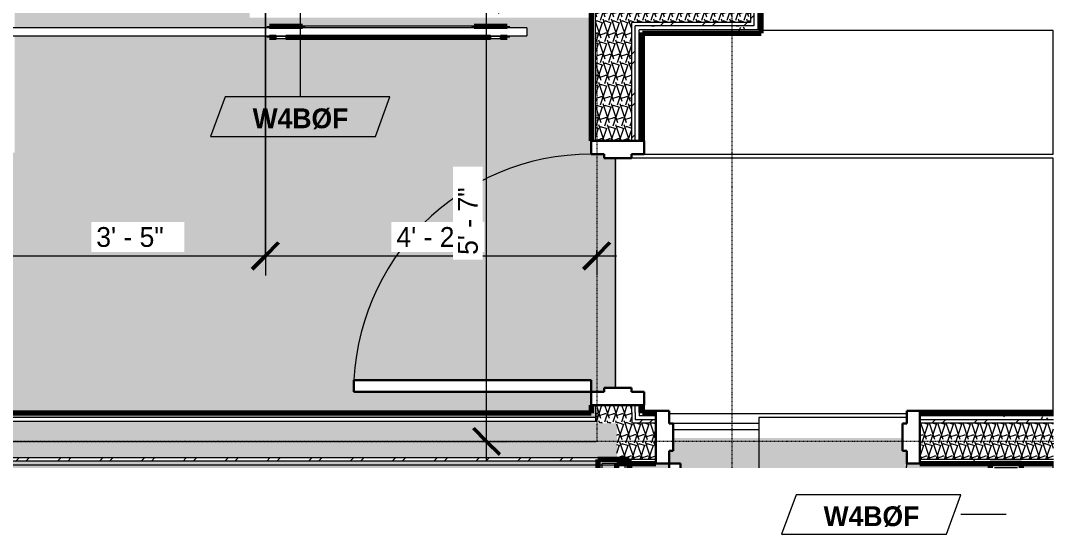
# Model space of a CAD drawing. Header units: inches. Extents: x -2718 to -922, y 119 to 10852.
# Drawn here: x -2166.6 to -2010.2, y 10334.5 to 10412.3 of the extents above; entities that cross this region are included whole.
import ezdxf

# ---------------------------------------------------------------- set-up
doc = ezdxf.new("R2010")
doc.units = ezdxf.units.IN
doc.header["$MEASUREMENT"] = 0
doc.linetypes.add('Dash 3_32_', pattern=[0.1875, 0.09375, -0.09375])
for name, color, linetype, lineweight in [('0-2', 250, 'Continuous', 18), ('0-4', 130, 'Continuous', 5), ('A-ANNO-DIMS', 211, 'Continuous', 9), ('A-ANNO-DIMS-32', 211, 'Continuous', 9), ('A-DETL-1', 90, 'Dash 3_32_', 18), ('A-DOOR', 31, 'Continuous', 18), ('A-DOOR-1', 50, 'Continuous', 30), ('A-DOOR-2', 7, 'Continuous', 9), ('A-DOOR-5', 31, 'Continuous', 70), ('A-DOOR-FRAM-1', 50, 'Continuous', 30), ('A-FLOR-1', 250, 'Continuous', 18), ('A-WALL', 113, 'Continuous', 18), ('A-WALL-2', 250, 'Continuous', 18), ('A-WALL-3', 113, 'Continuous', 70), ('A-WALL-IDEN', 211, 'Continuous', 9), ('A-WALL-PATT-1', 7, 'Continuous', 9), ('A-WALL-PATT-2', 253, 'Continuous', 9), ('A-WALL-PATT-3', 8, 'Continuous', 9), ('I-WALL-1', 10, 'Continuous', 70)]:
    doc.layers.add(name, color=color, linetype=linetype, lineweight=lineweight)
doc.layers.add('A-AREA-PATT-1', color=7, linetype='Continuous', lineweight=9, transparency=1)
doc.styles.add('Century Gothic', font='ufonts.com_century-gothic.ttf', dxfattribs={"height": 3})
doc.styles.add('Century Gothic_B', font='GOTHICB.TTF', dxfattribs={"height": 3})
doc.dimstyles.new('OD_1__HACK_2', dxfattribs={"dimscale": 12, "dimtxt": 3.132505, "dimasz": 0.333333, "dimexe": 0.25, "dimexo": 0.166667, "dimgap": 0.041667, "dimtad": 1, "dimdec": 0, "dimzin": 3, "dimdsep": 46, "dimlunit": 4, "dimtxsty": 'Century Gothic', "dimblk1": 'OBLIQUE', "dimblk2": 'OBLIQUE', "dimsah": 1, "dimcen": 0.09, "dimdle": 0.25, "dimazin": 0, "dimtfac": 1, "dimtdec": 4, "dimtix": 1, "dimtmove": 0, "dimatfit": 3, "dimfxl": 1, "dimtvp": 1, "dimtfill": 1, "dimfrac": 2, "dimtolj": 1, "dimtzin": 0, "dimarcsym": 2})
pattern_1 = [(0, (0, 0), (10.24, 2.56), [0.422, -7.258, 0.422, -7.258, -40.96]), (0, (0, 0), (10.24, 2.56), [-15.36, 0.422, -14.938, 0.422, -7.258, -17.92]), (0, (0, 0), (10.24, 2.56), [-38.4, 0.422, -4.698, 0.422, -12.378]), (120, (3.84, 1.28), (-7.33702503, 7.58810013), [0.422, -7.258, 0.422, -7.258, -40.96]), (120, (3.84, 1.28), (-7.33702503, 7.58810013), [-15.36, 0.422, -14.938, 0.422, -7.258, -17.92]), (120, (3.84, 1.28), (-7.33702503, 7.58810013), [-38.4, 0.422, -4.698, 0.422, -12.378]), (240, (5.12, 6.4), (-2.90297497, -10.14810013), [0.422, -7.258, 0.422, -7.258, -40.96]), (240, (5.12, 6.4), (-2.90297497, -10.14810013), [-15.36, 0.422, -14.938, 0.422, -7.258, -17.92]), (240, (5.12, 6.4), (-2.90297497, -10.14810013), [-38.4, 0.422, -4.698, 0.422, -12.378])]
pattern_2 = [(161.57, (0.16, 0.16), (-1.279773737, -0.000426766), [0, -9.107, 1.011, 0]), (18.43, (-0.16, 0.16), (-1.279773737, 0.000426766), [0, -9.107, 1.011, 0]), (108.43, (0.16, 0.16), (0.639452382, -3.199964008), [3.035, -7.083]), (71.57, (-0.16, 0.16), (0.639452382, 3.199964008), [3.035, -7.083])]
pattern_3 = [(45, (0, 0), (-3.1678384, 3.1678384), []), (45, (0, 4.8), (-3.1678384, 3.1678384), [])]

# ---------------------------------------------------------------- blocks, each defined once
blk = doc.blocks.new('CTR - 1st Phase - Shell_rvt-2-2ND _ 3RD FLOOR - STUDIO B - ADA TYPE B')
at = {"layer": 'A-FLOR-1'}
for p, q in [((-3499.17, 10391.46), (-3499.17, 10392.09)), ((-3499.17, 10392.09), (-3499.17, 10391.46)), ((-3493.52, 10351.34), (-3479.92, 10351.34)), ((-3479.92, 10350.34), (-3492.9, 10350.34))]:
    blk.add_line(p, q, dxfattribs=at)
blk = doc.blocks.new('HOLLOW METAL - UNIT DOOR-2191980-2ND _ 3RD FLOOR - STUDIO B - ADA TYPE B')
at = {"layer": 'A-DOOR-1'}
for p, q in [((16.25, -4.125), (18, -4.125)), ((16.25, -40.125), (16.25, -4.125)), ((18, -4.125), (18, -40.125)), ((18, -40.125), (16.25, -40.125))]:
    blk.add_line(p, q, dxfattribs=at)
at = {"layer": 'A-DOOR-2'}
blk.add_arc((18, -4.125), 36, 180, 270, dxfattribs=at)
at = {"layer": 'A-DOOR-FRAM-1'}
for p, q in [((-20, 3.875), (-18, 3.875)), ((-20, -4.125), (-20, 3.875)), ((-18, 3.875), (-18, 1.9375)), ((18, 3.875), (20, 3.875)), ((18, 1.9375), (18, 3.875)), ((20, 3.875), (20, -4.125)), ((-18, 1.9375), (-17.375, 1.9375)), ((-17.375, 1.9375), (-17.375, -2.1875)), ((17.375, 1.9375), (18, 1.9375)), ((17.375, -2.1875), (17.375, 1.9375)), ((-18, -2.1875), (-18, -4.125)), ((-17.375, -2.1875), (-18, -2.1875)), ((18, -2.1875), (17.375, -2.1875)), ((18, -4.125), (18, -2.1875)), ((-18, -4.125), (-20, -4.125)), ((20, -4.125), (18, -4.125))]:
    blk.add_line(p, q, dxfattribs=at)
blk = doc.blocks.new('HOLLOW METAL - UNIT DOOR-2191978-2ND _ 3RD FLOOR - STUDIO B - ADA TYPE B')
at = {"layer": 'A-DOOR-1'}
for p, q in [((16.25, 4.77), (16.25, 4.12)), ((18, 4.12), (18, 4.77)), ((16.25, 4.12), (18, 4.12))]:
    blk.add_line(p, q, dxfattribs=at)
at = {"layer": 'A-DOOR-2'}
blk.add_arc((18, 4.12), 36, 178.963, 180, dxfattribs=at)
at = {"layer": 'A-DOOR-FRAM-1'}
for p, q in [((-18, 4.12), (-20, 4.12)), ((-20, 4.12), (-20, -3.88)), ((-18, 2.19), (-18, 4.12)), ((18, 4.12), (18, 2.19)), ((20, 4.12), (18, 4.12)), ((20, -3.88), (20, 4.12)), ((-17.38, 2.19), (-18, 2.19)), ((-17.38, -1.94), (-17.38, 2.19)), ((18, 2.19), (17.37, 2.19)), ((17.37, 2.19), (17.37, -1.94)), ((-18, -3.88), (-18, -1.94)), ((-18, -1.94), (-17.38, -1.94)), ((17.37, -1.94), (18, -1.94)), ((18, -1.94), (18, -3.88)), ((-20, -3.88), (-18, -3.88)), ((18, -3.88), (20, -3.88))]:
    blk.add_line(p, q, dxfattribs=at)
blk = doc.blocks.new('CTR - 1st Phase - Common Walls_rvt-2-2ND _ 3RD FLOOR - STUDIO B - ADA TYPE B')
at = {"layer": 'A-WALL-PATT-1'}
h = blk.add_hatch(dxfattribs=at)
h.set_pattern_fill('FP_1', color=256, style=0, pattern_type=2)
h.set_pattern_definition(pattern_1)
h.paths.add_polyline_path([(-3480.05, 10411.54), (-3480.05, 10553.21), (-3480.67, 10553.21), (-3480.67, 10411.54), (-3480.18, 10411.54)], flags=0)
h = blk.add_hatch(dxfattribs=at)
h.set_pattern_fill('FP_1', color=256, style=0, pattern_type=2)
h.set_pattern_definition(pattern_1)
h.paths.add_polyline_path([(-3479.55, 10410.91), (-3479.55, 10553.21), (-3480.05, 10553.21), (-3480.05, 10410.91)], flags=0)
h = blk.add_hatch(dxfattribs=at)
h.set_pattern_fill('FP_1', color=256, style=0, pattern_type=2)
h.set_pattern_definition(pattern_1)
h.paths.add_polyline_path([(-3504.67, 10352.84), (-3504.67, 10354.09), (-3505.3, 10354.09), (-3505.3, 10352.84)], flags=0)
h.paths.add_polyline_path([(-3504.67, 10394.09), (-3504.67, 10413.19), (-3505.3, 10413.19), (-3505.3, 10394.09)], flags=0)
h.paths.add_polyline_path([(-3504.67, 10413.39), (-3504.67, 10417.54), (-3504.88, 10417.53), (-3505.1, 10417.31), (-3505.1, 10413.81), (-3504.85, 10413.56)], flags=0)
h = blk.add_hatch(dxfattribs=at)
h.set_pattern_fill('FP_1', color=256, style=0, pattern_type=2)
h.set_pattern_definition(pattern_1)
h.paths.add_polyline_path([(-3485.02, 10410.91), (-3480.05, 10410.91), (-3480.05, 10411.54), (-3498.67, 10411.54), (-3498.67, 10410.91), (-3486.67, 10410.91)], flags=0)
h = blk.add_hatch(dxfattribs=at)
h.set_pattern_fill('FP_1', color=256, style=0, pattern_type=2)
h.set_pattern_definition(pattern_1)
h.paths.add_polyline_path([(-3481.17, 10410.41), (-3479.55, 10410.41), (-3479.55, 10410.91), (-3498.05, 10410.91), (-3498.05, 10410.41), (-3481.66, 10410.41)], flags=0)
h = blk.add_hatch(dxfattribs=at)
h.set_pattern_fill('FP_1', color=256, style=0, pattern_type=2)
h.set_pattern_definition(pattern_1)
h.paths.add_polyline_path([(-3761.99, 10352.21), (-3504.67, 10352.21), (-3504.67, 10352.84), (-3852.47, 10352.84), (-3852.47, 10352.21), (-3776.19, 10352.21)], flags=0)
h = blk.add_hatch(dxfattribs=at)
h.set_pattern_fill('FP_1', color=256, style=0, pattern_type=2)
h.set_pattern_definition(pattern_1)
h.paths.add_polyline_path([(-3435.32, 10351.84), (-3435.3, 10351.84), (-3435.3, 10352.46), (-3455.52, 10352.46), (-3455.52, 10351.84), (-3442.41, 10351.84)], flags=0)
h.paths.add_polyline_path([(-3497.71, 10351.84), (-3495.52, 10351.84), (-3495.52, 10352.46), (-3498.67, 10352.46), (-3498.67, 10351.84)], flags=0)
h = blk.add_hatch(dxfattribs=at)
h.set_pattern_fill('FP_1', color=256, style=0, pattern_type=2)
h.set_pattern_definition(pattern_1)
h.paths.add_polyline_path([(-3435.3, 10352.46), (-3435.3, 10352.96), (-3455.52, 10352.96), (-3455.52, 10352.46), (-3435.32, 10352.46)], flags=0)
h.paths.add_polyline_path([(-3495.88, 10352.46), (-3495.52, 10352.46), (-3495.52, 10352.96), (-3498.05, 10352.96), (-3498.05, 10352.46), (-3496.36, 10352.46)], flags=0)
h = blk.add_hatch(dxfattribs=at)
h.set_pattern_fill('FP_1', color=256, style=0, pattern_type=2)
h.set_pattern_definition(pattern_1)
h.paths.add_polyline_path([(-3449.51, 10345.21), (-3435.3, 10345.21), (-3435.3, 10345.84), (-3455.52, 10345.84), (-3455.52, 10345.21)], flags=0)
h.paths.add_polyline_path([(-3499.55, 10345.84), (-3500.17, 10345.84), (-3500.17, 10345.64), (-3501.42, 10345.59), (-3501.42, 10345.21), (-3500.17, 10345.22), (-3499.73, 10345.66)], flags=0)
h.paths.add_polyline_path([(-3499.25, 10345.21), (-3495.52, 10345.21), (-3495.52, 10345.84), (-3499.55, 10345.84), (-3499.55, 10345.21), (-3499.26, 10345.21)], flags=0)
h = blk.add_hatch(dxfattribs=at)
h.set_pattern_fill('FP_1', color=256, style=0, pattern_type=2)
h.set_pattern_definition(pattern_1)
h.paths.add_polyline_path([(-3662.56, 10344.96), (-3503.67, 10344.96), (-3503.67, 10345.21), (-3501.42, 10345.21), (-3501.42, 10345.59), (-3852.47, 10345.59), (-3852.47, 10344.96), (-3690.97, 10344.96)], flags=0)
h = blk.add_hatch(dxfattribs=at)
h.set_pattern_fill('FP_1', color=256, style=0, pattern_type=2)
h.set_pattern_definition(pattern_1)
h.paths.add_polyline_path([(-3690.97, 10344.56), (-3501.42, 10344.56), (-3501.42, 10344.96), (-3852.47, 10344.96), (-3852.47, 10344.56), (-3719.38, 10344.56)], flags=0)
at = {"layer": 'A-WALL-PATT-2'}
h = blk.add_hatch(dxfattribs=at)
h.set_pattern_fill('FP_2', color=256, style=0, pattern_type=2)
h.set_pattern_definition(pattern_2)
h.paths.add_polyline_path([(-3504.67, 10412.04), (-3481.17, 10412.04), (-3481.18, 10417.54), (-3504.67, 10417.54), (-3504.67, 10413.39), (-3504.48, 10413.19), (-3504.67, 10413.19)], flags=0)
h = blk.add_hatch(dxfattribs=at)
h.set_pattern_fill('FP_2', color=256, style=0, pattern_type=2)
h.set_pattern_definition(pattern_2)
h.paths.add_polyline_path([(-3504.67, 10351.34), (-3499.17, 10351.34), (-3499.17, 10354.09), (-3504.67, 10354.09), (-3504.67, 10351.59)], flags=0)
h.paths.add_polyline_path([(-3501.67, 10394.09), (-3499.17, 10394.09), (-3499.17, 10412.04), (-3504.67, 10412.04), (-3504.67, 10394.09), (-3503.36, 10394.09)], flags=0)
h = blk.add_hatch(dxfattribs=at)
h.set_pattern_fill('FP_2', color=256, style=0, pattern_type=2)
h.set_pattern_definition(pattern_2)
h.paths.add_polyline_path([(-3742.99, 10346.09), (-3501.42, 10346.09), (-3501.42, 10351.34), (-3504.67, 10351.34), (-3504.67, 10351.59), (-3852.47, 10351.59), (-3852.47, 10346.09), (-3747.79, 10346.09)], flags=0)
h = blk.add_hatch(dxfattribs=at)
h.set_pattern_fill('FP_2', color=256, style=0, pattern_type=2)
h.set_pattern_definition(pattern_2)
h.paths.add_polyline_path([(-3442.41, 10345.84), (-3435.3, 10345.84), (-3435.3, 10351.34), (-3455.52, 10351.34), (-3455.52, 10345.84), (-3449.51, 10345.84)], flags=0)
h.paths.add_polyline_path([(-3495.52, 10345.84), (-3495.52, 10351.34), (-3501.42, 10351.34), (-3501.42, 10345.84), (-3496.14, 10345.84)], flags=0)
at = {"layer": 'A-WALL-PATT-3'}
h = blk.add_hatch(dxfattribs=at)
h.set_pattern_fill('FP_3', color=256, style=0, pattern_type=2)
h.set_pattern_definition(pattern_3)
h.paths.add_polyline_path([(-3481.17, 10412.04), (-3480.67, 10412.05), (-3480.67, 10553.21), (-3481.17, 10553.21), (-3481.17, 10417.54)], flags=0)
h = blk.add_hatch(dxfattribs=at)
h.set_pattern_fill('FP_3', color=256, style=0, pattern_type=2)
h.set_pattern_definition(pattern_3)
h.paths.add_polyline_path([(-3499.17, 10411.54), (-3480.67, 10411.54), (-3480.67, 10412.04), (-3499.17, 10412.04)], flags=0)
h = blk.add_hatch(dxfattribs=at)
h.set_pattern_fill('FP_3', color=256, style=0, pattern_type=2)
h.set_pattern_definition(pattern_3)
h.paths.add_polyline_path([(-3498.67, 10351.84), (-3498.67, 10354.09), (-3499.17, 10354.09), (-3499.17, 10351.84), (-3498.96, 10351.84)], flags=0)
h.paths.add_polyline_path([(-3498.67, 10394.09), (-3498.67, 10411.54), (-3499.17, 10411.53), (-3499.17, 10394.09)], flags=0)
h = blk.add_hatch(dxfattribs=at)
h.set_pattern_fill('FP_3', color=256, style=0, pattern_type=2)
h.set_pattern_definition(pattern_3)
h.paths.add_polyline_path([(-3495.52, 10351.34), (-3495.52, 10351.84), (-3499.17, 10351.84), (-3499.17, 10351.34), (-3498.67, 10351.34)], flags=0)
h.paths.add_polyline_path([(-3435.32, 10351.34), (-3435.3, 10351.34), (-3435.3, 10351.84), (-3455.52, 10351.84), (-3455.52, 10351.34), (-3442.41, 10351.34)], flags=0)
h = blk.add_hatch(dxfattribs=at)
h.set_pattern_fill('FP_3', color=256, style=0, pattern_type=2)
h.set_pattern_definition(pattern_3)
h.paths.add_polyline_path([(-3852.47, 10345.59), (-3501.42, 10345.59), (-3501.42, 10346.09), (-3852.47, 10346.09)], flags=0)
at = {"layer": 'A-FLOR-1'}
for p, q in [((-3435.32, 10410.79), (-3479.55, 10410.79)), ((-3435.32, 10392.09), (-3435.32, 10410.79)), ((-3501.67, 10391.46), (-3501.67, 10356.71)), ((-3435.32, 10391.46), (-3499.24, 10391.46)), ((-3497.3, 10392.09), (-3435.32, 10392.09)), ((-3435.32, 10352.96), (-3435.32, 10391.46)), ((-3493.52, 10352.81), (-3457.52, 10352.81)), ((-3457.52, 10352.19), (-3479.92, 10352.19)), ((-3479.92, 10352.19), (-3479.92, 10344.56)), ((-3435.32, 10344.56), (-3435.32, 10345.21))]:
    blk.add_line(p, q, dxfattribs=at)
at = {"layer": 'A-WALL-2'}
for p, q in [((-3480.67, 10418.16), (-3480.67, 10412.04)), ((-3480.05, 10418.16), (-3480.05, 10411.54)), ((-3504.67, 10412.04), (-3504.67, 10417.54)), ((-3481.17, 10417.54), (-3481.17, 10412.04)), ((-3504.67, 10410.41), (-3504.67, 10412.04)), ((-3499.17, 10411.54), (-3499.17, 10412.04)), ((-3481.17, 10412.04), (-3499.17, 10412.04)), ((-3499.17, 10410.41), (-3499.17, 10411.54)), ((-3498.67, 10410.91), (-3498.67, 10411.54)), ((-3480.67, 10411.54), (-3498.67, 10411.54)), ((-3480.67, 10412.04), (-3480.67, 10411.54)), ((-3480.05, 10411.54), (-3480.05, 10410.91)), ((-3504.67, 10394.09), (-3504.67, 10410.41)), ((-3499.17, 10394.09), (-3499.17, 10410.41)), ((-3498.67, 10410.41), (-3498.67, 10410.91)), ((-3498.67, 10394.09), (-3498.67, 10410.41)), ((-3498.05, 10410.41), (-3498.05, 10410.91)), ((-3480.05, 10410.91), (-3498.05, 10410.91)), ((-3497.55, 10410.41), (-3498.05, 10410.41)), ((-3498.05, 10394.09), (-3498.05, 10410.41)), ((-3504.67, 10352.84), (-3504.67, 10354.09)), ((-3499.17, 10352.96), (-3499.17, 10354.09)), ((-3498.67, 10352.96), (-3498.67, 10354.09)), ((-3498.05, 10352.96), (-3498.05, 10354.09)), ((-3504.67, 10352.21), (-3852.47, 10352.21)), ((-3504.67, 10352.84), (-3504.67, 10352.46)), ((-3504.67, 10352.46), (-3504.67, 10352.21)), ((-3504.67, 10352.21), (-3504.67, 10351.84)), ((-3499.17, 10352.96), (-3499.17, 10351.84)), ((-3498.67, 10352.96), (-3498.67, 10352.46)), ((-3498.67, 10352.46), (-3498.67, 10351.84)), ((-3498.05, 10352.96), (-3497.55, 10352.96)), ((-3498.05, 10352.96), (-3498.05, 10352.46)), ((-3495.52, 10352.46), (-3498.05, 10352.46)), ((-3435.3, 10352.46), (-3455.52, 10352.46)), ((-3504.67, 10351.59), (-3852.47, 10351.59)), ((-3504.67, 10351.84), (-3504.67, 10351.59)), ((-3499.17, 10351.84), (-3499.17, 10351.34)), ((-3495.52, 10351.34), (-3499.17, 10351.34)), ((-3495.52, 10351.84), (-3498.67, 10351.84)), ((-3435.3, 10351.84), (-3455.52, 10351.84)), ((-3435.3, 10351.34), (-3455.52, 10351.34)), ((-3501.42, 10346.09), (-3852.47, 10346.09)), ((-3501.42, 10345.84), (-3501.42, 10346.09)), ((-3501.42, 10346.09), (-3501.42, 10345.84)), ((-3501.42, 10345.59), (-3501.42, 10345.84)), ((-3495.52, 10345.84), (-3501.42, 10345.84)), ((-3501.42, 10345.84), (-3501.42, 10345.59)), ((-3435.3, 10345.84), (-3455.52, 10345.84)), ((-3501.42, 10345.59), (-3852.47, 10345.59)), ((-3501.42, 10344.96), (-3852.47, 10344.96))]:
    blk.add_line(p, q, dxfattribs=at)
at = {"layer": 'I-WALL-1'}
for p, q in [((-3479.55, 10410.91), (-3479.55, 10418.16)), ((-3505.3, 10417.54), (-3505.3, 10410.41)), ((-3505.3, 10410.41), (-3505.3, 10394.09)), ((-3497.55, 10394.09), (-3497.55, 10410.41)), ((-3497.55, 10410.41), (-3479.55, 10410.41)), ((-3479.55, 10410.41), (-3479.55, 10410.91)), ((-3505.3, 10354.09), (-3505.3, 10352.84)), ((-3497.55, 10352.96), (-3497.55, 10354.09)), ((-3505.3, 10352.84), (-3758.11, 10352.84)), ((-3495.52, 10352.96), (-3497.55, 10352.96)), ((-3435.3, 10352.96), (-3455.52, 10352.96)), ((-3501.42, 10344.56), (-3501.42, 10345.21)), ((-3501.42, 10345.21), (-3495.52, 10345.21)), ((-3455.52, 10345.21), (-3435.3, 10345.21))]:
    blk.add_line(p, q, dxfattribs=at)
at = {"layer": '0-2'}
for name, p, rotation in [('HOLLOW METAL - UNIT DOOR-2191980-2ND _ 3RD FLOOR - STUDIO B - ADA TYPE B', (-3501.17, 10374.09), 270.0000000000046), ('HOLLOW METAL - UNIT DOOR-2191978-2ND _ 3RD FLOOR - STUDIO B - ADA TYPE B', (-3475.52, 10349.34), 180)]:
    blk.add_blockref(name, p, dxfattribs=dict(at, rotation=rotation))
blk = doc.blocks.new('Basic Wall _ INT - W4BØF - _5_8 GYP - 2X4 WOOD_BATT_ - 5_8 GYP_ - ___-2689624-2ND _ 3RD FLOOR - STUDIO B - ADA TYPE B')
at = {"layer": 'A-WALL'}
for p, q in [((-3499.42, 10344.56), (-3499.42, 10345.21)), ((-3499.14, 10344.56), (-3499.14, 10345.21))]:
    blk.add_line(p, q, dxfattribs=at)
blk = doc.blocks.new('Basic Wall _ INT - W4BØF - _5_8 GYP - 2X4 WOOD_BATT_ - 5_8 GYP_ - ___-2689644-2ND _ 3RD FLOOR - STUDIO B - ADA TYPE B')
at = {"layer": 'A-WALL'}
blk.add_line((-3444.97, 10345.21), (-3444.97, 10344.56), dxfattribs=at)
blk = doc.blocks.new('Basic Wall _ INT - W4BØF - _5_8 GYP - 2X4 WOOD_BATT_ - 5_8 GYP_ - ___-2689643-2ND _ 3RD FLOOR - STUDIO B - ADA TYPE B')
at = {"layer": 'A-WALL'}
blk.add_line((-3439.97, 10344.56), (-3439.97, 10345.21), dxfattribs=at)
blk = doc.blocks.new('BARN - FLUSH - 3-0 x 7-0 BARN DOOR-3238941-2ND _ 3RD FLOOR - STUDIO B - ADA TYPE B')
at = {"layer": 'A-DOOR'}
for p, q in [((18, 5.57), (-60, 5.57)), ((-60, 4.95), (-60, 5.57)), ((-60, 4.32), (-60, 4.95)), ((-56, 6), (-54.5, 6)), ((-56, 6), (-56, 5.67)), ((-56, 5.67), (-54.5, 5.67)), ((-54.5, 5.67), (-54.5, 6)), ((-23.5, 6), (-22, 6)), ((-23.5, 5.67), (-23.5, 6)), ((-23.5, 5.67), (-22, 5.67)), ((-22, 6), (-22, 5.67)), ((18, 5.57), (18, 4.95)), ((18, 4.95), (18, 4.32)), ((-60, 4.32), (18, 4.32)), ((-52, 4.07), (-26, 4.07))]:
    blk.add_line(p, q, dxfattribs=at)
at = {"layer": 'A-DOOR-5'}
for p, q in [((-57, 5.82), (-56, 5.82)), ((-57, 5.57), (-57, 5.82)), ((-54.5, 5.82), (-23.5, 5.82)), ((-22, 5.82), (-21, 5.82)), ((-21, 5.82), (-21, 5.57)), ((-57, 4.07), (-57, 4.32)), ((-52, 4.07), (-57, 4.07)), ((-52, 4.33), (-52, 4.07)), ((-26, 4.07), (-26, 4.32)), ((-21, 4.07), (-26, 4.07)), ((-21, 4.32), (-21, 4.07))]:
    blk.add_line(p, q, dxfattribs=at)
blk = doc.blocks.new('Wall Tag - ONE-2663183-2ND _ 3RD FLOOR - STUDIO B - ADA TYPE B')
at = {"layer": 'A-WALL-IDEN'}
for p, q in [((-0.3561, 0.0937), (-0.4244, -0.0937)), ((0.4244, 0.0937), (-0.3561, 0.0937)), ((0.3561, -0.0937), (0.4244, 0.0937)), ((-0.4244, -0.0937), (0.3561, -0.0937))]:
    blk.add_line(p, q, dxfattribs=at)
blk = doc.blocks.new('DIMBLOCK31-2ND _ 3RD FLOOR - STUDIO B - ADA TYPE B')
at = {"layer": 'A-ANNO-DIMS-32'}
for p, q in [((-2129.55, 10418.44), (-2129.55, 10373.69)), ((-2129.55, 10376.69), (-2129.55, 10418.44)), ((-2170.3, 10402.35), (-2170.3, 10373.69)), ((-2170.3, 10376.69), (-2170.3, 10402.35)), ((-2170.3, 10376.69), (-2129.55, 10376.69))]:
    blk.add_line(p, q, dxfattribs=at)
at = {"layer": 'A-ANNO-DIMS-32', "lineweight": 50}
for p, q in [((-2170.3, 10376.69), (-2168.3, 10378.69)), ((-2129.55, 10376.69), (-2127.55, 10378.69)), ((-2170.3, 10376.69), (-2172.3, 10374.69)), ((-2129.55, 10376.69), (-2131.55, 10374.69))]:
    blk.add_line(p, q, dxfattribs=at)
at = {"layer": 'A-ANNO-DIMS-32', "color": 0, "insert": (-2155.17, 10381.04), "char_height": 3, "width": 12.5897, "attachment_point": 1, "line_spacing_factor": 0.984502, "style": 'Century Gothic', "bg_fill": 3, "box_fill_scale": 1.25, "bg_fill_color": 256, "bg_fill_true_color": 13158600, "bg_fill_transparency": 0}
blk.add_mtext('3\' - 5"', dxfattribs=at)
blk = doc.blocks.new('_Oblique')
at = {"color": 0, "linetype": 'ByBlock', "lineweight": -2}
blk.add_line((-0.5, -0.5), (0.5, 0.5), dxfattribs=at)
blk = doc.blocks.new('DIMBLOCK32-2ND _ 3RD FLOOR - STUDIO B - ADA TYPE B')
at = {"layer": 'A-ANNO-DIMS-32'}
for p, q in [((-2129.55, 10418.44), (-2129.55, 10373.69)), ((-2129.55, 10376.69), (-2129.55, 10418.44)), ((-2079.35, 10377.52), (-2079.35, 10373.69)), ((-2079.35, 10376.69), (-2079.35, 10377.52)), ((-2129.55, 10376.69), (-2076.35, 10376.69))]:
    blk.add_line(p, q, dxfattribs=at)
at = {"layer": 'A-ANNO-DIMS-32', "lineweight": 50}
for p, q in [((-2129.55, 10376.69), (-2127.55, 10378.69)), ((-2079.35, 10376.69), (-2077.35, 10378.69)), ((-2129.55, 10376.69), (-2131.55, 10374.69)), ((-2079.35, 10376.69), (-2081.35, 10374.69))]:
    blk.add_line(p, q, dxfattribs=at)
at = {"layer": 'A-ANNO-DIMS-32', "color": 0, "insert": (-2109.7, 10381.04), "char_height": 3, "width": 12.5897, "attachment_point": 1, "line_spacing_factor": 0.984502, "style": 'Century Gothic', "bg_fill": 3, "box_fill_scale": 1.25, "bg_fill_color": 256, "bg_fill_true_color": 13158600, "bg_fill_transparency": 0}
blk.add_mtext('4\' - 2"', dxfattribs=at)
blk = doc.blocks.new('DIMBLOCK36-2ND _ 3RD FLOOR - STUDIO B - ADA TYPE B')
at = {"layer": 'A-ANNO-DIMS-32', "lineweight": 50}
for p, q in [((-2096.04, 10415.56), (-2098.04, 10417.56)), ((-2096.04, 10415.56), (-2094.04, 10413.56)), ((-2096.04, 10348.59), (-2098.04, 10350.59)), ((-2096.04, 10348.59), (-2094.04, 10346.59))]:
    blk.add_line(p, q, dxfattribs=at)
at = {"layer": 'A-ANNO-DIMS-32'}
for p, q in [((-2096.87, 10415.56), (-2093.04, 10415.56)), ((-2096.04, 10415.56), (-2096.87, 10415.56)), ((-2096.04, 10345.59), (-2096.04, 10415.56)), ((-2096.87, 10348.59), (-2093.04, 10348.59)), ((-2096.04, 10348.59), (-2096.87, 10348.59))]:
    blk.add_line(p, q, dxfattribs=at)
at = {"layer": 'A-ANNO-DIMS-32', "color": 0, "insert": (-2100.38, 10376.83), "char_height": 3, "width": 12.5897, "attachment_point": 1, "rotation": 90, "line_spacing_factor": 0.984502, "style": 'Century Gothic', "bg_fill": 3, "box_fill_scale": 1.25, "bg_fill_color": 256, "bg_fill_true_color": 13158600, "bg_fill_transparency": 0}
blk.add_mtext('5\' - 7"', dxfattribs=at)

msp = doc.modelspace()

# ---------------------------------------------------------------- hatches: boundary and pattern name
at = {"layer": 'A-AREA-PATT-1'}
h = msp.add_hatch(color=256, dxfattribs=at)
h.paths.add_polyline_path([(-2080.18, 10356.09), (-2116.18, 10356.09), (-2116.18, 10357.84), (-2080.18, 10357.84), (-2080.18, 10356.73)], flags=0)
h.paths.add_polyline_path([(-2294.26, 10352.84), (-2080.18, 10352.84), (-2080.18, 10356.09), (-2078.24, 10356.09), (-2078.24, 10356.71), (-2076.3, 10356.71), (-2076.3, 10391.46), (-2078.24, 10391.46), (-2078.24, 10392.09), (-2080.18, 10392.09), (-2080.18, 10412.78), (-2131.93, 10412.78), (-2131.93, 10415.56), (-2167.51, 10415.56), (-2167.51, 10411.24), (-2128.93, 10411.24), (-2128.93, 10411.49), (-2092.93, 10411.49), (-2092.93, 10411.24), (-2089.93, 10411.24), (-2089.93, 10409.99), (-2092.93, 10409.99), (-2092.93, 10409.74), (-2093.93, 10409.74), (-2093.93, 10409.56), (-2095.43, 10409.56), (-2095.43, 10409.74), (-2126.43, 10409.74), (-2126.43, 10409.56), (-2127.93, 10409.56), (-2127.93, 10409.74), (-2128.93, 10409.74), (-2128.93, 10409.99), (-2167.51, 10409.99), (-2167.51, 10392.33), (-2280.37, 10392.33), (-2280.37, 10397.9), (-2256.78, 10397.9), (-2256.78, 10434.09), (-2280.37, 10434.09), (-2280.37, 10452.44), (-2280.72, 10452.45), (-2280.81, 10452.5), (-2280.86, 10452.59), (-2280.87, 10452.64), (-2280.87, 10453.53), (-2281.12, 10453.53), (-2281.12, 10457.26), (-2281.37, 10457.26), (-2281.37, 10459.23), (-2281.12, 10459.23), (-2281.12, 10468.59), (-2281.37, 10468.59), (-2281.37, 10469.18), (-2281.12, 10469.18), (-2281.12, 10469.77), (-2281.37, 10469.77), (-2281.37, 10470.36), (-2281.12, 10470.36), (-2281.12, 10470.95), (-2281.37, 10470.95), (-2281.37, 10471.54), (-2281.12, 10471.54), (-2281.12, 10472.13), (-2281.37, 10472.13), (-2281.37, 10472.72), (-2281.12, 10472.72), (-2281.12, 10475.35), (-2280.87, 10475.35), (-2280.85, 10476.3), (-2280.84, 10476.34), (-2280.81, 10476.38), (-2280.72, 10476.43), (-2280.67, 10476.44), (-2280.36, 10476.44), (-2280.37, 10476.94), (-2281.36, 10476.94), (-2281.36, 10509.94), (-2280.36, 10509.94), (-2280.37, 10521.94), (-2289.88, 10521.94), (-2289.88, 10520.44), (-2290.37, 10520.44), (-2290.37, 10521.94), (-2293.12, 10521.94), (-2293.12, 10545.94), (-2293.74, 10545.94), (-2293.74, 10531.45), (-2294.12, 10531.45), (-2294.12, 10531.33), (-2293.74, 10531.33), (-2293.74, 10530.34), (-2294.12, 10530.34), (-2294.12, 10523.69), (-2322.12, 10523.69), (-2322.12, 10530.34), (-2323.12, 10530.34), (-2323.12, 10521.94), (-2332.37, 10521.94), (-2332.37, 10520.44), (-2336.12, 10520.44), (-2336.12, 10521.94), (-2353.37, 10521.94), (-2353.37, 10520.44), (-2357.12, 10520.44), (-2357.12, 10521.94), (-2374.37, 10521.94), (-2374.37, 10520.44), (-2378.12, 10520.44), (-2378.12, 10521.94), (-2386.33, 10521.94), (-2386.33, 10516.66), (-2390.99, 10516.66), (-2390.99, 10514.29), (-2422.74, 10514.29), (-2422.74, 10511.5), (-2426.73, 10511.5), (-2426.73, 10397), (-2399.22, 10397), (-2399.22, 10394.21), (-2396.85, 10394.21), (-2396.85, 10361.59), (-2394.06, 10361.59), (-2394.06, 10352.84), (-2387.98, 10352.84), (-2387.98, 10368.96), (-2387.32, 10368.96), (-2387.32, 10369), (-2386.83, 10369), (-2386.83, 10368.96), (-2371.64, 10368.96), (-2371.64, 10369), (-2370.65, 10369), (-2370.65, 10368.96), (-2369.98, 10368.96), (-2369.98, 10364.96), (-2333.98, 10364.96), (-2333.98, 10368.96), (-2333.32, 10368.96), (-2333.32, 10369), (-2332.33, 10369), (-2332.33, 10368.96), (-2317.13, 10368.96), (-2317.13, 10369), (-2316.64, 10369), (-2316.64, 10368.96), (-2315.98, 10368.96), (-2315.98, 10352.84), (-2312.43, 10352.84)], flags=0)
h.paths.add_polyline_path([(-2379.48, 10383.71), (-2394.47, 10383.71), (-2394.47, 10413.71), (-2334.47, 10413.71), (-2334.47, 10383.71), (-2351.07, 10383.71)], flags=0)
h.paths.add_polyline_path([(-2286.37, 10397.94), (-2288.37, 10397.94), (-2288.37, 10433.69), (-2258.37, 10433.69), (-2258.37, 10397.94), (-2280.37, 10397.94)], flags=0)
h.paths.add_polyline_path([(-2396.85, 10428.36), (-2409.84, 10428.36), (-2409.84, 10429.36), (-2415.84, 10429.36), (-2415.84, 10464.36), (-2331.84, 10464.36), (-2331.84, 10429.36), (-2337.84, 10429.36), (-2337.84, 10428.36), (-2395.18, 10428.36)], flags=0)
h.paths.add_polyline_path([(-2280.37, 10441.06), (-2281.87, 10441.06), (-2281.87, 10444.81), (-2280.37, 10444.81), (-2280.37, 10444.32), (-2281.37, 10444.32), (-2281.37, 10441.56), (-2280.37, 10441.56)], flags=0)
h.paths.add_polyline_path([(-2281.36, 10511.95), (-2281.87, 10511.95), (-2281.87, 10512.44), (-2280.37, 10512.44), (-2280.37, 10511.95), (-2280.99, 10511.95)], flags=0)
h.paths.add_polyline_path([(-2332.87, 10520.94), (-2332.87, 10521.94), (-2335.62, 10521.94), (-2335.62, 10520.94)], flags=0)
h.paths.add_polyline_path([(-2377.62, 10520.94), (-2374.87, 10520.94), (-2374.87, 10521.94), (-2377.62, 10521.94)], flags=0)
h.paths.add_polyline_path([(-2356.62, 10520.94), (-2353.87, 10520.94), (-2353.87, 10521.94), (-2356.62, 10521.94)], flags=0)
h.paths.add_polyline_path([(-2322.12, 10531.33), (-2322.12, 10531.45), (-2323.12, 10531.45), (-2323.12, 10531.33), (-2322.66, 10531.33)], flags=0)
h = msp.add_hatch(color=256, dxfattribs=at)
h.paths.add_polyline_path([(-2019.86, 10344.56), (-2019.86, 10345.21), (-2032.4, 10345.21), (-2032.4, 10347.15), (-2033.03, 10347.15), (-2033.03, 10349.09), (-2067.78, 10349.09), (-2067.78, 10347.15), (-2068.4, 10347.15), (-2068.4, 10345.21), (-2066.65, 10345.21), (-2066.65, 10344.56), (-2024.38, 10344.56)], flags=0)
h.paths.add_polyline_path([(-2070.15, 10344.56), (-2068.4, 10344.56), (-2068.4, 10345.21), (-2074.01, 10345.21), (-2074.01, 10344.56), (-2070.4, 10344.56)], flags=0)
msp.add_hatch(color=256, dxfattribs=at).paths.add_polyline_path([(-2010.2, 10344.56), (-2010.18, 10344.56), (-2010.18, 10345.21), (-2014.84, 10345.21), (-2014.84, 10344.56)], flags=0)

# ---------------------------------------------------------------- linework, layer by layer
at = {"layer": 'A-DETL-1'}
for p, q in [((-2058.85, 10344.56), (-2058.85, 10553.21)), ((-2079.35, 10410.41), (-2079.35, 10348.59)), ((-2010.18, 10348.59), (-2427.35, 10348.59)), ((-2427.15, 10348.59), (-2079.35, 10348.59))]:
    msp.add_line(p, q, dxfattribs=at)
at = {"layer": 'A-WALL'}
for p, q in [((-2078.55, 10344.56), (-2078.55, 10345.21)), ((-2075.05, 10345.21), (-2078.55, 10345.21)), ((-2075.05, 10344.56), (-2075.05, 10345.21)), ((-2015.6, 10344.59), (-2019.1, 10344.59)), ((-2019.1, 10344.59), (-2019.1, 10344.56)), ((-2015.6, 10344.59), (-2015.6, 10344.56))]:
    msp.add_line(p, q, dxfattribs=at)
at = {"layer": 'A-WALL-3'}
for p, q in [((-2079.18, 10345.84), (-2079.18, 10344.56)), ((-2074.43, 10345.84), (-2079.18, 10345.84)), ((-2074.43, 10344.56), (-2074.43, 10345.84)), ((-2014.98, 10345.21), (-2019.73, 10345.21)), ((-2019.73, 10345.21), (-2019.73, 10344.56)), ((-2014.98, 10344.56), (-2014.98, 10345.21))]:
    msp.add_line(p, q, dxfattribs=at)
at = {"layer": 'A-WALL-IDEN'}
msp.add_line((-2017.35, 10337.51), (-2024.18, 10337.51), dxfattribs=at)

# ---------------------------------------------------------------- block references
at = {"layer": '0-4'}
for name in ['CTR - 1st Phase - Shell_rvt-2-2ND _ 3RD FLOOR - STUDIO B - ADA TYPE B', 'CTR - 1st Phase - Common Walls_rvt-2-2ND _ 3RD FLOOR - STUDIO B - ADA TYPE B']:
    msp.add_blockref(name, (1425.12, 0), dxfattribs=at)
at = {"layer": 'A-DOOR', "rotation": 180}
msp.add_blockref('BARN - FLUSH - 3-0 x 7-0 BARN DOOR-3238941-2ND _ 3RD FLOOR - STUDIO B - ADA TYPE B', (-2149.93, 10415.56), dxfattribs=at)
at = {"layer": 'A-WALL'}
for name in ['Basic Wall _ INT - W4BØF - _5_8 GYP - 2X4 WOOD_BATT_ - 5_8 GYP_ - ___-2689624-2ND _ 3RD FLOOR - STUDIO B - ADA TYPE B', 'Basic Wall _ INT - W4BØF - _5_8 GYP - 2X4 WOOD_BATT_ - 5_8 GYP_ - ___-2689644-2ND _ 3RD FLOOR - STUDIO B - ADA TYPE B', 'Basic Wall _ INT - W4BØF - _5_8 GYP - 2X4 WOOD_BATT_ - 5_8 GYP_ - ___-2689643-2ND _ 3RD FLOOR - STUDIO B - ADA TYPE B']:
    msp.add_blockref(name, (1425.12, 0), dxfattribs=at)
at = {"layer": 'A-WALL-IDEN', "xscale": 31.99999999999999, "yscale": 31.99999999999999, "zscale": 31.99999999999999}
msp.add_blockref('Wall Tag - ONE-2663183-2ND _ 3RD FLOOR - STUDIO B - ADA TYPE B', (-2037.76, 10337.51), dxfattribs=at)

# ---------------------------------------------------------------- texts
at = {"layer": 'A-WALL-IDEN', "insert": (-2044.98, 10338.75), "char_height": 3, "width": 17.372, "attachment_point": 1, "style": 'Century Gothic_B'}
msp.add_mtext('W4BØF', dxfattribs=at)

# ---------------------------------------------------------------- next in the draw order: dimensions: what is measured, and where the dimension line sits
at = {"layer": 'A-ANNO-DIMS'}
dim = msp.add_linear_dim(base=(-2129.55, 10376.69), p1=(-2170.3, 10404.35), p2=(-2129.55, 10420.44), dimstyle='OD_1__HACK_2', override={"dimpost": '<>', "dimfxl": 43.810185}, dxfattribs=at)
dim.commit()
dim.dimension.update_dxf_attribs({"geometry": 'DIMBLOCK31-2ND _ 3RD FLOOR - STUDIO B - ADA TYPE B', "text_midpoint": (-2149.93, 10378.77)})

# ---------------------------------------------------------------- next in the draw order: dimensions: what is measured, and where the dimension line sits
dim = msp.add_linear_dim(base=(-2079.35, 10376.69), p1=(-2129.55, 10420.44), p2=(-2079.35, 10379.52), dimstyle='OD_1__HACK_2', override={"dimpost": '<>', "dimfxl": 64.764252}, dxfattribs=at)
dim.commit()
dim.dimension.update_dxf_attribs({"geometry": 'DIMBLOCK32-2ND _ 3RD FLOOR - STUDIO B - ADA TYPE B', "text_midpoint": (-2104.45, 10378.73)})

# ---------------------------------------------------------------- next in the draw order: linework, layer by layer
at = {"layer": 'A-WALL-IDEN'}
msp.add_line((-2124.27, 10415.56), (-2124.27, 10400.76), dxfattribs=at)

# ---------------------------------------------------------------- next in the draw order: block references
at = {"layer": 'A-WALL-IDEN', "xscale": 31.99999999999999, "yscale": 31.99999999999999, "zscale": 31.99999999999999}
msp.add_blockref('Wall Tag - ONE-2663183-2ND _ 3RD FLOOR - STUDIO B - ADA TYPE B', (-2124.27, 10397.76), dxfattribs=at)

# ---------------------------------------------------------------- next in the draw order: texts
at = {"layer": 'A-WALL-IDEN', "insert": (-2131.48, 10399.01), "char_height": 3, "width": 17.372, "attachment_point": 1, "style": 'Century Gothic_B'}
msp.add_mtext('W4BØF', dxfattribs=at)

# ---------------------------------------------------------------- next in the draw order: dimensions: what is measured, and where the dimension line sits
at = {"layer": 'A-ANNO-DIMS'}
dim = msp.add_linear_dim(base=(-2096.04, 10415.56), p1=(-2098.87, 10348.59), p2=(-2098.87, 10415.56), angle=90, dimstyle='OD_1__HACK_2', override={"dimpost": '<>', "dimfxl": 66.975}, dxfattribs=at)
dim.commit()
dim.dimension.update_dxf_attribs({"geometry": 'DIMBLOCK36-2ND _ 3RD FLOOR - STUDIO B - ADA TYPE B', "text_midpoint": (-2098.07, 10382.08)})

doc.saveas('drawing.dxf')
